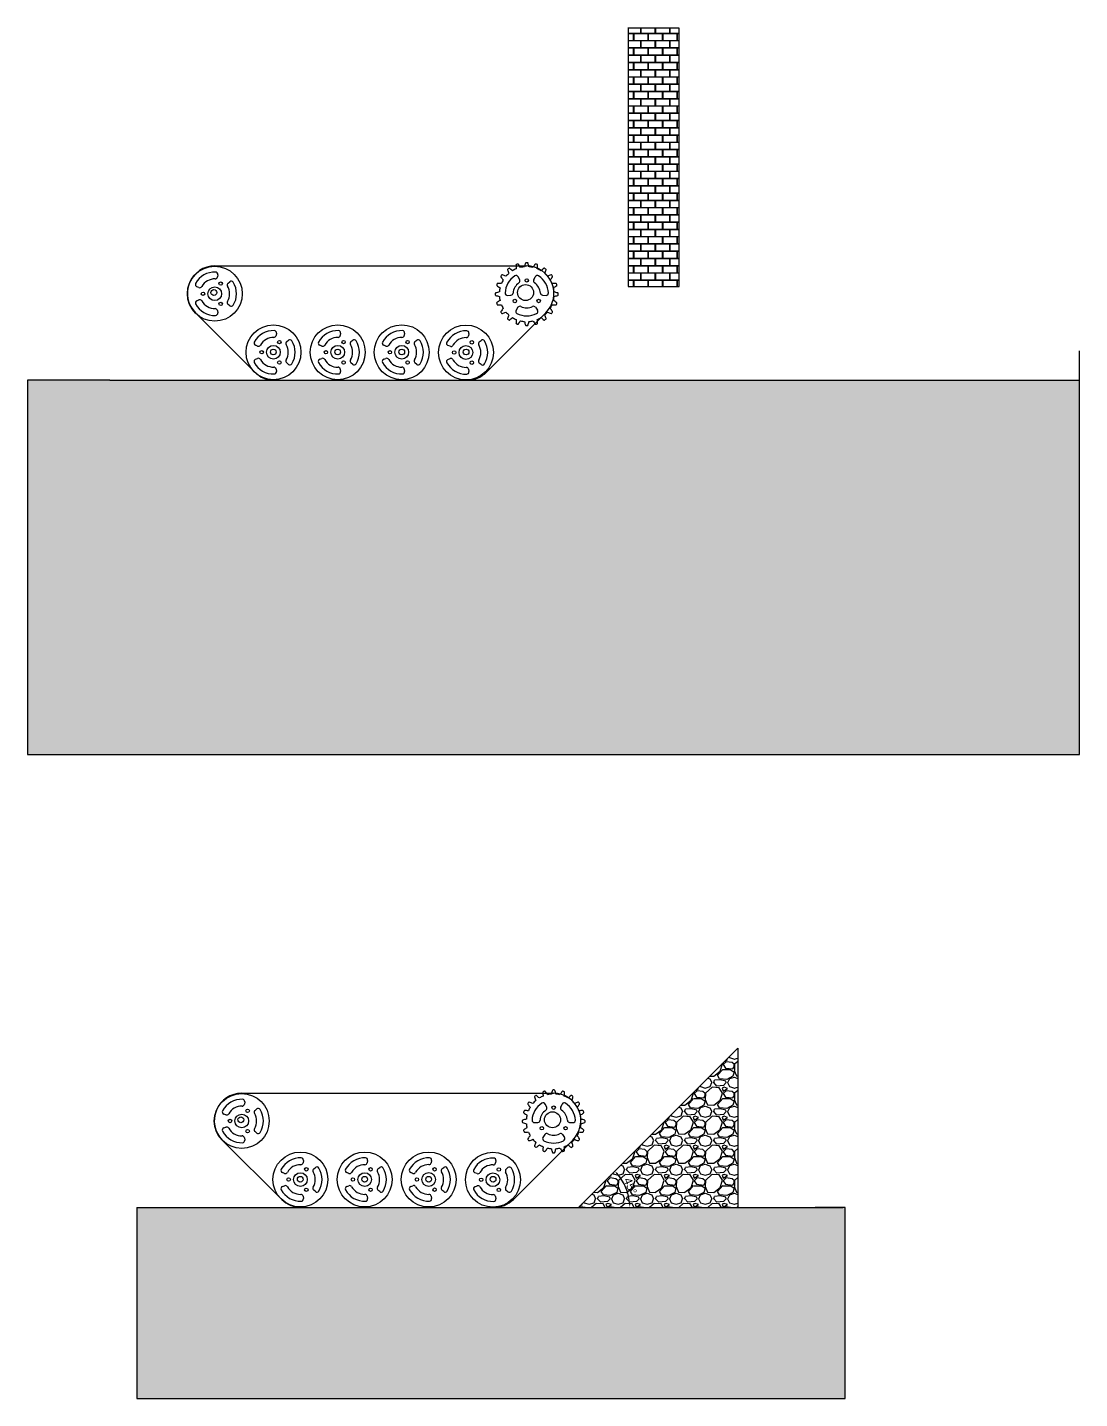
# Model space of a CAD drawing. Header units: millimetres. Extents: x 254 to 2384, y -2 to 1227.
# Drawn here: x 1463 to 2384, y -2 to 1197 of the extents above; entities that cross this region are included whole.
import ezdxf

# ---------------------------------------------------------------- set-up
doc = ezdxf.new("R2010")
doc.units = ezdxf.units.MM
doc.styles.get("Standard").update_dxf_attribs({"font": 'arial.ttf'})
doc.dimstyles.new('ISO-25', dxfattribs={"dimtxt": 7, "dimasz": 2.5, "dimexe": 1.25, "dimexo": 0.625, "dimtad": 1, "dimtxsty": 'Standard', "dimcen": 2.5, "dimclrd": 1, "dimclre": 4, "dimadec": 0, "dimazin": 0, "dimtfac": 1, "dimtmove": 0, "dimatfit": 3, "dimfxl": 1, "dimarcsym": 0})
pattern_1 = [(228.01279, (42.4662, -284.514), (-203.2, -228.6), [3.41721, -338.30484]), (184.96974, (40.1802, -287.054), (304.7999999, 25.40000145), [5.86405, -580.5405]), (132.51045, (34.3382, -287.562), (254.0000001, -279.3999999), [4.13482, -409.34723]), (267.27369, (24.4322, -293.912), (25.40000005, 508), [5.34005, -528.66437]), (292.833654, (24.1782, -299.246), (-127, 304.8), [5.23634, -518.39808]), (357.27369, (26.2102, -304.072), (-508, 25.40000005), [5.34005, -528.66437]), (37.69424, (31.54425, -304.32605), (-330.2, -254.00000002), [7.06194, -699.13115]), (72.25533, (37.1322, -300.0081), (177.80000005, 558.8), [6.6672, -660.05257]), (121.429566, (39.1642, -293.658), (-203.2, 330.2), [5.35813, -530.45546]), (175.23636, (36.3702, -289.086), (279.4, -25.4), [6.11713, -299.73937]), (222.397438, (30.27425, -288.57805), (-304.8, -279.4), [7.91078, -783.16773]), (138.81407, (49.5782, -294.166), (-177.8, 152.4), [2.70005, -267.30566]), (171.469234, (47.5462, -292.388), (330.2, -50.79999994), [5.13682, -508.5464]), (225, (42.466, -291.626), (-4e-15, -25.4), [3.5921, -32.32893]), (203.19859, (40.6882, -288.578), (127, 50.8), [1.9344, -191.50622]), (291.8014, (38.9102, -289.34), (-25.4, 76.2), [2.73566, -134.04753]), (30.96376, (39.9262, -291.88), (76.2, 50.8), [4.4432, -143.66298]), (161.56505, (43.736, -289.594), (50.8, -25.4), [3.21287, -77.10898]), (16.38954, (24.1782, -289.34), (254, 76.2), [4.50088, -445.58827]), (70.34618, (28.4962, -288.07), (-101.6, -279.4), [3.776, -373.82216]), (293.19859, (43.7362, -284.514), (-50.8, 127), [3.8688, -189.57184]), (343.61046, (45.2602, -288.07), (-254, 76.2), [4.50088, -445.58827]), (339.44395, (24.1782, -305.088), (-127, 50.8), [4.34035, -212.67734]), (294.77514, (28.2422, -306.612), (-127.0000002, 279.4), [3.63672, -360.03593]), (66.80141, (43.9902, -309.914), (50.8, 127), [3.8688, -189.57184]), (17.354025, (45.5142, -306.358), (-330.2, -101.6), [4.25783, -421.52376]), (69.44395, (31.5442, -309.914), (-50.8, -127), [2.17018, -214.84752]), (101.30993, (42.466, -309.914), (-25.4, 101.6), [1.29515, -128.21995]), (165.96376, (42.212, -308.644), (76.2, -25.4), [5.23634, -99.49055]), (186.009006, (37.1322, -307.374), (254, 25.4), [4.85267, -480.41365]), (303.69007, (39.926, -294.166), (-25.4, 50.8), [3.66324, -87.91776]), (353.157227, (41.9582, -297.2141), (431.8, -50.8), [6.39557, -633.1601]), (60.9454, (48.3082, -297.976), (-101.6, -177.8), [2.61508, -258.89392]), (90, (49.578, -295.69), (-25.4, 25.4), [1.524, -23.876]), (120.25644, (36.6242, -306.612), (101.6, -177.8), [3.52867, -349.3394]), (48.01279, (34.8462, -303.564), (203.2, 228.6), [6.83443, -334.88762]), (0, (39.418, -298.484), (25.4, 25.4), [6.604, -18.796]), (325.30485, (46.0222, -298.484), (254.0000001, -177.7999999), [4.0161, -397.59317]), (254.0546, (49.3242, -300.77), (-25.4, -101.6), [3.6983, -181.2165]), (207.645975, (48.3082, -304.326), (-482.6, -253.99999997), [6.02145, -596.12464]), (175.42608, (42.9742, -307.1201), (-330.2, 25.4), [6.3703, -630.65846])]

# ---------------------------------------------------------------- blocks, each defined once
blk = doc.blocks.new('*U11')
for centre, radius, start, end in [((21.8, -6.5), 24.2, 160.7698, 168.7131), ((-0.5, 1), 0.771, 91.7013, 146.03), ((0, -25.7), 27.5, 88.9582, 91.0418), ((0.5, 1), 0.78, 34.3008, 87.9679), ((-21.8, -6.5), 24.2, 11.2869, 19.2302)]:
    blk.add_arc(centre, radius, start, end)
blk = doc.blocks.new('*U10')
at = {"color": 0, "linetype": 'ByBlock', "lineweight": -2, "transparency": 16777216}
for p, rotation in [((296.6, 226.2), 54), ((302.3, 231.9), 35.99999999999999), ((309.5, 235.6), 17.99999999999997), ((325.4, 235.6), 341.9999999999999), ((332.6, 231.9), 324), ((338.2, 226.2), 305.9999999999999), ((293, 219.1), 72), ((341.9, 219.1), 287.9999999999999), ((291.7, 211.1), 90), ((293, 203.2), 108), ((341.9, 203.2), 251.9999999999999), ((343.1, 211.1), 269.9999999999999), ((296.6, 196), 126), ((302.3, 190.3), 144), ((332.6, 190.3), 216), ((338.2, 196), 234), ((309.5, 186.7), 162.0000000000001), ((317.4, 185.4), 180), ((325.4, 186.7), 198)]:
    blk.add_blockref('*U11', p, dxfattribs=dict(at, rotation=rotation))
blk.add_blockref('*U11', (317.4, 236.8), dxfattribs=at)
blk = doc.blocks.new('*U13')
for centre, radius, start, end in [((21.8, -6.5), 24.2, 160.7698, 168.7131), ((-0.5, 1), 0.771, 91.7013, 146.03), ((0, -25.7), 27.5, 88.9582, 91.0418), ((0.5, 1), 0.78, 34.3008, 87.9679), ((-21.8, -6.5), 24.2, 11.2869, 19.2302)]:
    blk.add_arc(centre, radius, start, end)
blk = doc.blocks.new('*U12')
at = {"color": 0, "linetype": 'ByBlock', "lineweight": -2, "transparency": 16777216}
for p, rotation in [((296.6, 226.2), 54), ((302.3, 231.9), 35.99999999999999), ((309.5, 235.6), 17.99999999999997), ((325.4, 235.6), 341.9999999999999), ((332.6, 231.9), 324), ((338.2, 226.2), 305.9999999999999), ((293, 219.1), 72), ((341.9, 219.1), 287.9999999999999), ((291.7, 211.1), 90), ((293, 203.2), 108), ((341.9, 203.2), 251.9999999999999), ((343.1, 211.1), 269.9999999999999), ((296.6, 196), 126), ((302.3, 190.3), 144), ((332.6, 190.3), 216), ((338.2, 196), 234), ((309.5, 186.7), 162.0000000000001), ((317.4, 185.4), 180), ((325.4, 186.7), 198)]:
    blk.add_blockref('*U13', p, dxfattribs=dict(at, rotation=rotation))
blk.add_blockref('*U13', (317.4, 236.8), dxfattribs=at)
blk = doc.blocks.new('*D14')
at = {"color": 1, "lineweight": -2, "transparency": 16777216}
blk.add_arc((1945.3, 165.2), 45, 3.1807, 41.8193, dxfattribs=at)
at = {"color": 1, "transparency": 16777216}
for points in [[(1978.6, 194.9), (1979.2, 195.5), (1977.2, 197)], [(1990.7, 167.7), (1989.9, 167.7), (1990.4, 165.2)]]:
    blk.add_solid(points, dxfattribs=at)
at = {"layer": 'Defpoints', "color": 0, "transparency": 16777216}
for p in [(2084.7, 304.6), (1988.8, 176.8), (1559.1, 165.2), (1945.3, 165.2), (2102.9, 165.2)]:
    blk.add_point(p, dxfattribs=at)
at = {"color": 0, "transparency": 16777216, "insert": (1990.8, 184), "char_height": 7, "attachment_point": 5, "rotation": 292.5}
blk.add_mtext('45°', dxfattribs=at)

msp = doc.modelspace()

# ---------------------------------------------------------------- hatches: boundary and pattern name
h = msp.add_hatch()
h.set_pattern_fill('BRICK', color=256)
h.set_pattern_definition([(0, (2013.0655, 1077.89), (0, 6.35), []), (90, (2013.065, 1077.89), (-12.7, 8e-16), [6.35, -6.35]), (90, (2019.415, 1077.89), (-12.7, 8e-16), [-6.35, 6.35])])
h.paths.add_polyline_path([(2033.381, 1196.838), (1988.809, 1196.838), (1988.809, 970.708), (2033.381, 970.708)])
h = msp.add_hatch()
h.set_pattern_fill('BRICK', color=256)
h.set_pattern_definition([(0, (-6.657, 11.328), (0, 6.35), []), (90, (-6.657, 11.328), (-12.7, 8e-16), [6.35, -6.35]), (90, (-0.307, 11.328), (-12.7, 8e-16), [-6.35, 6.35])])
h.paths.add_polyline_path([(2033.381, 1196.838), (1988.809, 1196.838), (1988.809, 970.708), (2033.381, 970.708)])
h = msp.add_hatch()
h.set_pattern_fill('GRAVEL', color=256)
h.paths.add_polyline_path([(2383.692, 888.775), (2153.056, 888.775), (2079.342, 888.775), (1535.519, 888.775), (1463.488, 888.775), (1463.488, 561.413), (2383.692, 561.413)])
h = msp.add_hatch()
h.set_pattern_fill('GRAVEL', color=256)
h.set_pattern_definition(pattern_1)
h.paths.add_polyline_path([(2084.73, 304.587), (1945.319, 165.176), (2084.73, 165.176)])
h = msp.add_hatch()
h.set_pattern_fill('GRAVEL', color=256)
h.set_pattern_definition(pattern_1)
h.paths.add_polyline_path([(2178.63, 165.176), (2176.632, 165.176), (2152.444, 165.176), (2102.918, 165.176), (1559.095, 165.176), (1559.095, -1.952), (2178.63, -1.952)])

# ---------------------------------------------------------------- linework, layer by layer
for p, q in [((1988.809, 1197.409), (1988.809, 970.708)), ((2033.381, 1196.838), (1988.809, 1196.838)), ((2033.381, 970.708), (2033.381, 1196.838)), ((1627.339, 988.775), (1899.918, 988.775)), ((1629.924, 981.135), (1629.618, 979.143)), ((1638.951, 973.754), (1640.523, 975.016)), ((1894.057, 976.533), (1892.717, 979.245)), ((1906.329, 976.533), (1907.669, 979.245)), ((1613.502, 969.838), (1611.623, 970.569)), ((1883.347, 963.015), (1886.366, 963.211)), ((1914.02, 963.211), (1917.039, 963.015)), ((1988.809, 970.708), (2033.381, 970.708)), ((1610.369, 947.805), (1662.369, 895.805)), ((1611.623, 958.33), (1613.502, 959.061)), ((1629.618, 949.757), (1629.924, 947.764)), ((1640.523, 953.883), (1638.951, 955.145)), ((1916.888, 947.805), (1864.888, 895.805)), ((1892.502, 952.583), (1890.822, 950.067)), ((1907.884, 952.583), (1909.564, 950.067)), ((1915.303, 941.467), (1915.326, 941.432)), ((1681.237, 929.938), (1680.931, 927.945)), ((1690.264, 922.557), (1691.836, 923.818)), ((1737.438, 929.936), (1737.131, 927.943)), ((1746.464, 922.555), (1748.037, 923.817)), ((1793.407, 929.947), (1793.1, 927.955)), ((1802.434, 922.566), (1804.006, 923.828)), ((1849.592, 929.758), (1849.286, 927.765)), ((1858.619, 922.377), (1860.191, 923.638)), ((1664.815, 918.641), (1662.936, 919.371)), ((1721.015, 918.639), (1719.136, 919.369)), ((1776.984, 918.65), (1775.106, 919.381)), ((1833.17, 918.461), (1831.291, 919.191)), ((2383.692, 561.413), (2383.692, 914.655)), ((1662.936, 907.133), (1664.815, 907.864)), ((1691.836, 902.686), (1690.264, 903.948)), ((1719.136, 907.131), (1721.015, 907.862)), ((1748.037, 902.684), (1746.464, 903.946)), ((1775.106, 907.142), (1776.984, 907.873)), ((1804.006, 902.695), (1802.434, 903.957)), ((1831.291, 906.953), (1833.17, 907.684)), ((1860.191, 902.506), (1858.619, 903.768)), ((1535.519, 888.775), (1463.488, 888.775)), ((1463.488, 888.775), (1463.488, 561.413)), ((1535.519, 888.775), (2079.342, 888.775)), ((1679.339, 888.775), (1847.918, 888.775)), ((1680.931, 898.559), (1681.237, 896.567)), ((1737.131, 898.557), (1737.438, 896.565)), ((1793.1, 898.569), (1793.407, 896.576)), ((1849.286, 898.379), (1849.592, 896.387)), ((2079.342, 888.775), (2153.056, 888.775)), ((2153.056, 888.775), (2383.692, 888.775)), ((1463.488, 561.413), (2383.692, 561.413)), ((1945.319, 165.176), (2084.73, 304.587)), ((2084.73, 304.587), (2084.73, 165.176)), ((1650.916, 265.176), (1923.494, 265.176)), ((1653.501, 257.536), (1653.194, 255.544)), ((1917.633, 252.933), (1916.294, 255.646)), ((1929.905, 252.933), (1931.245, 255.646)), ((1637.078, 246.239), (1635.199, 246.97)), ((1662.527, 250.155), (1664.099, 251.417)), ((1635.199, 234.731), (1637.078, 235.462)), ((1664.099, 230.284), (1662.527, 231.546)), ((1906.923, 239.415), (1909.942, 239.612)), ((1916.078, 228.984), (1914.398, 226.467)), ((1931.461, 228.984), (1933.14, 226.467)), ((1937.596, 239.612), (1940.616, 239.415)), ((1633.945, 224.206), (1685.945, 172.206)), ((1653.194, 226.157), (1653.501, 224.165)), ((1940.465, 224.206), (1888.465, 172.206)), ((1938.879, 217.868), (1938.902, 217.832)), ((1704.813, 206.339), (1704.507, 204.346)), ((1761.014, 206.337), (1760.707, 204.344)), ((1816.983, 206.348), (1816.677, 204.356)), ((1873.168, 206.158), (1872.862, 204.166)), ((1688.391, 195.041), (1686.512, 195.772)), ((1713.84, 198.958), (1715.412, 200.219)), ((1744.591, 195.04), (1742.713, 195.77)), ((1770.041, 198.956), (1771.613, 200.217)), ((1800.561, 195.051), (1798.682, 195.782)), ((1826.01, 198.967), (1827.582, 200.229)), ((1856.746, 194.861), (1854.867, 195.592)), ((1882.195, 198.777), (1883.767, 200.039)), ((1686.512, 183.534), (1688.391, 184.264)), ((1715.412, 179.087), (1713.84, 180.348)), ((1742.713, 183.532), (1744.591, 184.262)), ((1771.613, 179.085), (1770.041, 180.346)), ((1798.682, 183.543), (1800.561, 184.274)), ((1827.582, 179.096), (1826.01, 180.358)), ((1854.867, 183.354), (1856.746, 184.084)), ((1883.767, 178.907), (1882.195, 180.168)), ((1704.507, 174.96), (1704.813, 172.967)), ((1760.707, 174.958), (1761.014, 172.965)), ((1816.677, 174.969), (1816.983, 172.977)), ((1872.862, 174.78), (1873.168, 172.787)), ((1559.095, 165.176), (2102.918, 165.176)), ((1559.095, 165.176), (1559.095, -1.952)), ((1702.916, 165.176), (1871.494, 165.176)), ((2102.918, 165.176), (2176.632, 165.176)), ((2176.632, 165.176), (2152.444, 165.176)), ((2178.63, 165.176), (2176.632, 165.176)), ((2178.63, -1.952), (2178.63, 165.176)), ((1559.095, -1.952), (2178.63, -1.952))]:
    msp.add_line(p, q)
for centre, radius in [((1627.357, 964.45), 24), ((1632.507, 973.37), 1.5), ((1899.134, 965.49), 7), ((1900.193, 976.109), 1.5), ((1617.057, 964.45), 1.5), ((1627.357, 964.45), 6), ((1626.556, 965.49), 2.58), ((1889.801, 958.109), 1.5), ((1910.585, 958.109), 1.5), ((1632.507, 955.53), 1.5), ((1678.67, 913.252), 24), ((1734.87, 913.25), 24), ((1790.839, 913.262), 24), ((1847.025, 913.072), 24), ((1683.82, 922.172), 1.5), ((1740.02, 922.17), 1.5), ((1795.989, 922.182), 1.5), ((1668.37, 913.252), 1.5), ((1678.67, 913.252), 6), ((1678.556, 913.49), 2.5), ((1724.57, 913.25), 1.5), ((1734.87, 913.25), 6), ((1734.845, 913.49), 2.5), ((1780.539, 913.262), 1.5), ((1790.839, 913.262), 6), ((1790.845, 913.49), 2.5), ((1836.725, 913.072), 1.5), ((1847.025, 913.072), 6), ((1847.134, 913.49), 2.5), ((1852.175, 921.992), 1.5), ((1683.82, 904.332), 1.5), ((1740.02, 904.33), 1.5), ((1795.989, 904.342), 1.5), ((1852.175, 904.152), 1.5), ((1650.933, 240.85), 24), ((1923.769, 252.51), 1.5), ((1640.633, 240.85), 1.5), ((1650.933, 240.85), 6), ((1650.132, 241.891), 2.58), ((1656.083, 249.77), 1.5), ((1922.71, 241.891), 7), ((1656.083, 231.93), 1.5), ((1913.377, 234.51), 1.5), ((1934.161, 234.51), 1.5), ((1702.246, 189.653), 24), ((1758.446, 189.651), 24), ((1814.416, 189.663), 24), ((1870.601, 189.473), 24), ((1702.246, 189.653), 6), ((1702.132, 189.891), 2.5), ((1707.396, 198.573), 1.5), ((1758.446, 189.651), 6), ((1758.421, 189.891), 2.5), ((1763.596, 198.571), 1.5), ((1814.416, 189.663), 6), ((1814.421, 189.891), 2.5), ((1819.566, 198.583), 1.5), ((1870.601, 189.473), 6), ((1870.71, 189.891), 2.5), ((1875.751, 198.393), 1.5), ((1691.946, 189.653), 1.5), ((1707.396, 180.733), 1.5), ((1748.146, 189.651), 1.5), ((1763.596, 180.731), 1.5), ((1804.116, 189.663), 1.5), ((1819.566, 180.742), 1.5), ((1860.301, 189.473), 1.5), ((1875.751, 180.553), 1.5)]:
    msp.add_circle(centre, radius)
for centre, radius, start, end in [((1627.339, 964.775), 24, 90, 225), ((1900.193, 964.109), 24, 112.780192, 121.219808), ((1900.193, 964.109), 24, 94.780192, 103.219808), ((1899.918, 964.775), 24, 315, 90), ((1900.193, 964.109), 24, 76.780192, 85.219808), ((1900.193, 964.109), 24, 58.780192, 67.219808), ((1612.348, 972.433), 2, 151.991518, 248.747845), ((1627.357, 964.45), 19, 88.008482, 151.991518), ((1627.357, 964.45), 13, 88.914411, 151.085589), ((1627.641, 979.447), 2, 268.914411, 351.252155), ((1627.948, 981.439), 2, 351.252155, 88.008482), ((1640.203, 972.194), 2, 128.747845, 211.085589), ((1641.775, 973.456), 2, 31.991518, 128.747845), ((1627.357, 964.45), 19, 328.008482, 31.991518), ((1900.193, 964.109), 24, 148.780192, 157.219808), ((1900.193, 964.109), 19, 123.0399, 176.9601), ((1900.193, 964.109), 24, 130.780192, 139.219808), ((1900.193, 964.109), 12, 124.496783, 175.503217), ((1890.924, 978.36), 2, 26.283572, 123.0399), ((1892.264, 975.647), 2, 304.496783, 26.283572), ((1908.122, 975.647), 2, 153.716428, 235.503217), ((1900.193, 964.109), 12, 4.496783, 55.503217), ((1909.462, 978.36), 2, 56.9601, 153.716428), ((1900.193, 964.109), 19, 3.0399, 56.9601), ((1900.193, 964.109), 24, 40.780192, 49.219808), ((1900.193, 964.109), 24, 22.780192, 31.219808), ((1614.227, 971.702), 2, 248.747845, 331.085589), ((1627.357, 964.45), 13, 328.914411, 31.085589), ((1900.193, 964.109), 24, 166.780192, 175.219808), ((1900.193, 964.109), 24, 184.780192, 193.219808), ((1883.217, 965.01), 2, 176.9601, 273.716428), ((1886.236, 965.207), 2, 273.716428, 355.503217), ((1914.15, 965.207), 2, 184.496783, 266.283572), ((1917.169, 965.01), 2, 266.283572, 3.0399), ((1900.193, 964.109), 24, 4.780192, 13.219808), ((1900.193, 964.109), 24, 346.780192, 355.219808), ((1612.348, 956.466), 2, 111.252155, 208.008482), ((1627.357, 964.45), 19, 208.008482, 271.991518), ((1614.227, 957.197), 2, 28.914411, 111.252155), ((1627.357, 964.45), 13, 208.914411, 271.085589), ((1627.641, 949.452), 2, 8.747845, 91.085589), ((1627.948, 947.46), 2, 271.991518, 8.747845), ((1640.203, 956.705), 2, 148.914411, 231.252155), ((1641.775, 955.443), 2, 231.252155, 328.008482), ((1900.193, 964.109), 24, 202.780192, 211.219808), ((1900.193, 964.109), 24, 220.780192, 229.219808), ((1892.486, 948.956), 2, 146.283572, 243.0399), ((1894.165, 951.473), 2, 64.496783, 146.283572), ((1900.193, 964.109), 12, 244.496783, 295.503217), ((1906.221, 951.473), 2, 33.716428, 115.503217), ((1907.9, 948.956), 2, 296.9601, 33.716428), ((1900.193, 964.109), 24, 310.780192, 319.219808), ((1900.193, 964.109), 24, 328.780192, 337.219808), ((1900.193, 964.109), 24, 238.780192, 247.219808), ((1900.193, 964.109), 19, 243.0399, 296.9601), ((1900.193, 964.109), 24, 256.780192, 265.219808), ((1900.193, 964.109), 24, 274.780192, 283.219808), ((1900.193, 964.109), 24, 292.780192, 301.219808), ((1678.67, 913.252), 19, 88.008482, 151.991518), ((1678.67, 913.252), 13, 88.914411, 151.085589), ((1678.954, 928.249), 2, 268.914411, 351.252155), ((1679.261, 930.242), 2, 351.252155, 88.008482), ((1693.088, 922.259), 2, 31.991518, 128.747845), ((1734.87, 913.25), 19, 88.008482, 151.991518), ((1734.87, 913.25), 13, 88.914411, 151.085589), ((1735.154, 928.248), 2, 268.914411, 351.252155), ((1735.461, 930.24), 2, 351.252155, 88.008482), ((1749.288, 922.257), 2, 31.991518, 128.747845), ((1790.839, 913.262), 19, 88.008482, 151.991518), ((1790.839, 913.262), 13, 88.914411, 151.085589), ((1791.124, 928.259), 2, 268.914411, 351.252155), ((1791.43, 930.251), 2, 351.252155, 88.008482), ((1805.258, 922.268), 2, 31.991518, 128.747845), ((1847.025, 913.072), 19, 88.008482, 151.991518), ((1847.025, 913.072), 13, 88.914411, 151.085589), ((1847.309, 928.069), 2, 268.914411, 351.252155), ((1847.616, 930.062), 2, 351.252155, 88.008482), ((1861.443, 922.079), 2, 31.991518, 128.747845), ((1663.661, 921.235), 2, 151.991518, 248.747845), ((1665.54, 920.505), 2, 248.747845, 331.085589), ((1691.516, 920.997), 2, 128.747845, 211.085589), ((1678.67, 913.252), 13, 328.914411, 31.085589), ((1678.67, 913.252), 19, 328.008482, 31.991518), ((1719.861, 921.233), 2, 151.991518, 248.747845), ((1721.74, 920.503), 2, 248.747845, 331.085589), ((1747.716, 920.995), 2, 128.747845, 211.085589), ((1734.87, 913.25), 13, 328.914411, 31.085589), ((1734.87, 913.25), 19, 328.008482, 31.991518), ((1775.831, 921.245), 2, 151.991518, 248.747845), ((1777.709, 920.514), 2, 248.747845, 331.085589), ((1803.685, 921.006), 2, 128.747845, 211.085589), ((1790.839, 913.262), 13, 328.914411, 31.085589), ((1790.839, 913.262), 19, 328.008482, 31.991518), ((1832.016, 921.055), 2, 151.991518, 248.747845), ((1833.895, 920.325), 2, 248.747845, 331.085589), ((1859.871, 920.817), 2, 128.747845, 211.085589), ((1847.025, 913.072), 13, 328.914411, 31.085589), ((1847.025, 913.072), 19, 328.008482, 31.991518), ((1663.661, 905.269), 2, 111.252155, 208.008482), ((1678.67, 913.252), 19, 208.008482, 271.991518), ((1665.54, 906), 2, 28.914411, 111.252155), ((1678.67, 913.252), 13, 208.914411, 271.085589), ((1678.954, 898.255), 2, 8.747845, 91.085589), ((1691.516, 905.507), 2, 148.914411, 231.252155), ((1693.088, 904.246), 2, 231.252155, 328.008482), ((1719.861, 905.267), 2, 111.252155, 208.008482), ((1734.87, 913.25), 19, 208.008482, 271.991518), ((1721.74, 905.998), 2, 28.914411, 111.252155), ((1734.87, 913.25), 13, 208.914411, 271.085589), ((1735.154, 898.253), 2, 8.747845, 91.085589), ((1747.716, 905.505), 2, 148.914411, 231.252155), ((1749.288, 904.244), 2, 231.252155, 328.008482), ((1775.831, 905.278), 2, 111.252155, 208.008482), ((1790.839, 913.262), 19, 208.008482, 271.991518), ((1777.709, 906.009), 2, 28.914411, 111.252155), ((1790.839, 913.262), 13, 208.914411, 271.085589), ((1791.124, 898.264), 2, 8.747845, 91.085589), ((1803.685, 905.517), 2, 148.914411, 231.252155), ((1805.258, 904.255), 2, 231.252155, 328.008482), ((1832.016, 905.089), 2, 111.252155, 208.008482), ((1847.025, 913.072), 19, 208.008482, 271.991518), ((1833.895, 905.82), 2, 28.914411, 111.252155), ((1847.025, 913.072), 13, 208.914411, 271.085589), ((1847.309, 898.075), 2, 8.747845, 91.085589), ((1859.871, 905.327), 2, 148.914411, 231.252155), ((1861.443, 904.066), 2, 231.252155, 328.008482), ((1679.339, 912.775), 24, 225, 270), ((1679.261, 896.262), 2, 271.991518, 8.747845), ((1735.461, 896.26), 2, 271.991518, 8.747845), ((1791.43, 896.272), 2, 271.991518, 8.747845), ((1847.616, 896.082), 2, 271.991518, 8.747845), ((1847.918, 912.775), 24, 270, 315), ((1650.916, 241.176), 24, 90, 225), ((1923.769, 240.51), 24, 94.780192, 103.219808), ((1923.494, 241.176), 24, 315, 90), ((1923.769, 240.51), 24, 76.780192, 85.219808), ((1650.933, 240.85), 19, 88.008482, 151.991518), ((1650.933, 240.85), 13, 88.914411, 151.085589), ((1651.217, 255.848), 2, 268.914411, 351.252155), ((1651.524, 257.84), 2, 351.252155, 88.008482), ((1923.769, 240.51), 24, 148.780192, 157.219808), ((1923.769, 240.51), 19, 123.0399, 176.9601), ((1923.769, 240.51), 24, 130.780192, 139.219808), ((1923.769, 240.51), 24, 112.780192, 121.219808), ((1914.5, 254.761), 2, 26.283572, 123.0399), ((1915.84, 252.048), 2, 304.496783, 26.283572), ((1931.698, 252.048), 2, 153.716428, 235.503217), ((1933.038, 254.761), 2, 56.9601, 153.716428), ((1923.769, 240.51), 24, 58.780192, 67.219808), ((1923.769, 240.51), 19, 3.0399, 56.9601), ((1923.769, 240.51), 24, 40.780192, 49.219808), ((1923.769, 240.51), 24, 22.780192, 31.219808), ((1635.924, 248.834), 2, 151.991518, 248.747845), ((1637.803, 248.103), 2, 248.747845, 331.085589), ((1663.779, 248.595), 2, 128.747845, 211.085589), ((1650.933, 240.85), 13, 328.914411, 31.085589), ((1665.351, 249.857), 2, 31.991518, 128.747845), ((1650.933, 240.85), 19, 328.008482, 31.991518), ((1923.769, 240.51), 24, 166.780192, 175.219808), ((1906.793, 241.411), 2, 176.9601, 273.716428), ((1909.812, 241.607), 2, 273.716428, 355.503217), ((1923.769, 240.51), 12, 124.496783, 175.503217), ((1923.769, 240.51), 12, 4.496783, 55.503217), ((1937.726, 241.607), 2, 184.496783, 266.283572), ((1940.745, 241.411), 2, 266.283572, 3.0399), ((1923.769, 240.51), 24, 4.780192, 13.219808), ((1635.924, 232.867), 2, 111.252155, 208.008482), ((1650.933, 240.85), 19, 208.008482, 271.991518), ((1637.803, 233.598), 2, 28.914411, 111.252155), ((1650.933, 240.85), 13, 208.914411, 271.085589), ((1663.779, 233.106), 2, 148.914411, 231.252155), ((1665.351, 231.844), 2, 231.252155, 328.008482), ((1923.769, 240.51), 24, 184.780192, 193.219808), ((1923.769, 240.51), 24, 202.780192, 211.219808), ((1917.741, 227.874), 2, 64.496783, 146.283572), ((1923.769, 240.51), 12, 244.496783, 295.503217), ((1929.797, 227.874), 2, 33.716428, 115.503217), ((1923.769, 240.51), 24, 328.780192, 337.219808), ((1923.769, 240.51), 24, 346.780192, 355.219808), ((1651.217, 225.853), 2, 8.747845, 91.085589), ((1651.524, 223.861), 2, 271.991518, 8.747845), ((1923.769, 240.51), 24, 220.780192, 229.219808), ((1923.769, 240.51), 24, 238.780192, 247.219808), ((1916.062, 225.357), 2, 146.283572, 243.0399), ((1923.769, 240.51), 19, 243.0399, 296.9601), ((1923.769, 240.51), 24, 256.780192, 265.219808), ((1923.769, 240.51), 24, 274.780192, 283.219808), ((1931.476, 225.357), 2, 296.9601, 33.716428), ((1923.769, 240.51), 24, 292.780192, 301.219808), ((1923.769, 240.51), 24, 310.780192, 319.219808), ((1702.246, 189.653), 19, 88.008482, 151.991518), ((1702.53, 204.65), 2, 268.914411, 351.252155), ((1702.837, 206.643), 2, 351.252155, 88.008482), ((1758.446, 189.651), 19, 88.008482, 151.991518), ((1758.731, 204.648), 2, 268.914411, 351.252155), ((1759.037, 206.641), 2, 351.252155, 88.008482), ((1814.416, 189.663), 19, 88.008482, 151.991518), ((1814.7, 204.66), 2, 268.914411, 351.252155), ((1815.006, 206.652), 2, 351.252155, 88.008482), ((1870.601, 189.473), 19, 88.008482, 151.991518), ((1870.885, 204.47), 2, 268.914411, 351.252155), ((1871.192, 206.463), 2, 351.252155, 88.008482), ((1687.237, 197.636), 2, 151.991518, 248.747845), ((1689.116, 196.905), 2, 248.747845, 331.085589), ((1702.246, 189.653), 13, 88.914411, 151.085589), ((1715.092, 197.398), 2, 128.747845, 211.085589), ((1702.246, 189.653), 13, 328.914411, 31.085589), ((1716.664, 198.659), 2, 31.991518, 128.747845), ((1702.246, 189.653), 19, 328.008482, 31.991518), ((1743.438, 197.634), 2, 151.991518, 248.747845), ((1745.316, 196.904), 2, 248.747845, 331.085589), ((1758.446, 189.651), 13, 88.914411, 151.085589), ((1771.292, 197.396), 2, 128.747845, 211.085589), ((1758.446, 189.651), 13, 328.914411, 31.085589), ((1772.865, 198.657), 2, 31.991518, 128.747845), ((1758.446, 189.651), 19, 328.008482, 31.991518), ((1799.407, 197.646), 2, 151.991518, 248.747845), ((1801.285, 196.915), 2, 248.747845, 331.085589), ((1814.416, 189.663), 13, 88.914411, 151.085589), ((1827.262, 197.407), 2, 128.747845, 211.085589), ((1814.416, 189.663), 13, 328.914411, 31.085589), ((1828.834, 198.669), 2, 31.991518, 128.747845), ((1814.416, 189.663), 19, 328.008482, 31.991518), ((1855.592, 197.456), 2, 151.991518, 248.747845), ((1857.471, 196.725), 2, 248.747845, 331.085589), ((1870.601, 189.473), 13, 88.914411, 151.085589), ((1883.447, 197.218), 2, 128.747845, 211.085589), ((1870.601, 189.473), 13, 328.914411, 31.085589), ((1885.019, 198.479), 2, 31.991518, 128.747845), ((1870.601, 189.473), 19, 328.008482, 31.991518), ((1687.237, 181.67), 2, 111.252155, 208.008482), ((1702.246, 189.653), 19, 208.008482, 271.991518), ((1689.116, 182.4), 2, 28.914411, 111.252155), ((1702.246, 189.653), 13, 208.914411, 271.085589), ((1715.092, 181.908), 2, 148.914411, 231.252155), ((1743.438, 181.668), 2, 111.252155, 208.008482), ((1758.446, 189.651), 19, 208.008482, 271.991518), ((1745.316, 182.398), 2, 28.914411, 111.252155), ((1758.446, 189.651), 13, 208.914411, 271.085589), ((1771.292, 181.906), 2, 148.914411, 231.252155), ((1799.407, 181.679), 2, 111.252155, 208.008482), ((1814.416, 189.663), 19, 208.008482, 271.991518), ((1801.285, 182.41), 2, 28.914411, 111.252155), ((1814.416, 189.663), 13, 208.914411, 271.085589), ((1827.262, 181.918), 2, 148.914411, 231.252155), ((1855.592, 181.49), 2, 111.252155, 208.008482), ((1870.601, 189.473), 19, 208.008482, 271.991518), ((1857.471, 182.22), 2, 28.914411, 111.252155), ((1870.601, 189.473), 13, 208.914411, 271.085589), ((1883.447, 181.728), 2, 148.914411, 231.252155), ((1702.916, 189.176), 24, 225, 270), ((1702.53, 174.656), 2, 8.747845, 91.085589), ((1702.837, 172.663), 2, 271.991518, 8.747845), ((1716.664, 180.646), 2, 231.252155, 328.008482), ((1758.731, 174.654), 2, 8.747845, 91.085589), ((1759.037, 172.661), 2, 271.991518, 8.747845), ((1772.865, 180.644), 2, 231.252155, 328.008482), ((1814.7, 174.665), 2, 8.747845, 91.085589), ((1815.006, 172.673), 2, 271.991518, 8.747845), ((1828.834, 180.656), 2, 231.252155, 328.008482), ((1870.885, 174.476), 2, 8.747845, 91.085589), ((1871.192, 172.483), 2, 271.991518, 8.747845), ((1871.494, 189.176), 24, 270, 315), ((1885.019, 180.466), 2, 231.252155, 328.008482)]:
    msp.add_arc(centre, radius, start, end)

# ---------------------------------------------------------------- block references
for name, p in [('*U10', (1582.752, 752.98)), ('*U12', (1606.328, 29.381))]:
    msp.add_blockref(name, p)

# ---------------------------------------------------------------- dimensions: what is measured, and where the dimension line sits
dim = msp.add_angular_dim_2l(base=(1988.824, 176.833), line1=((1559.095, 165.176), (2102.918, 165.176)), line2=((1945.319, 165.176), (2084.73, 304.587)), dimstyle='ISO-25')
dim.commit()
dim.dimension.update_dxf_attribs({"geometry": '*D14', "text_midpoint": (1990.796, 184.013)})

doc.saveas('drawing.dxf')
